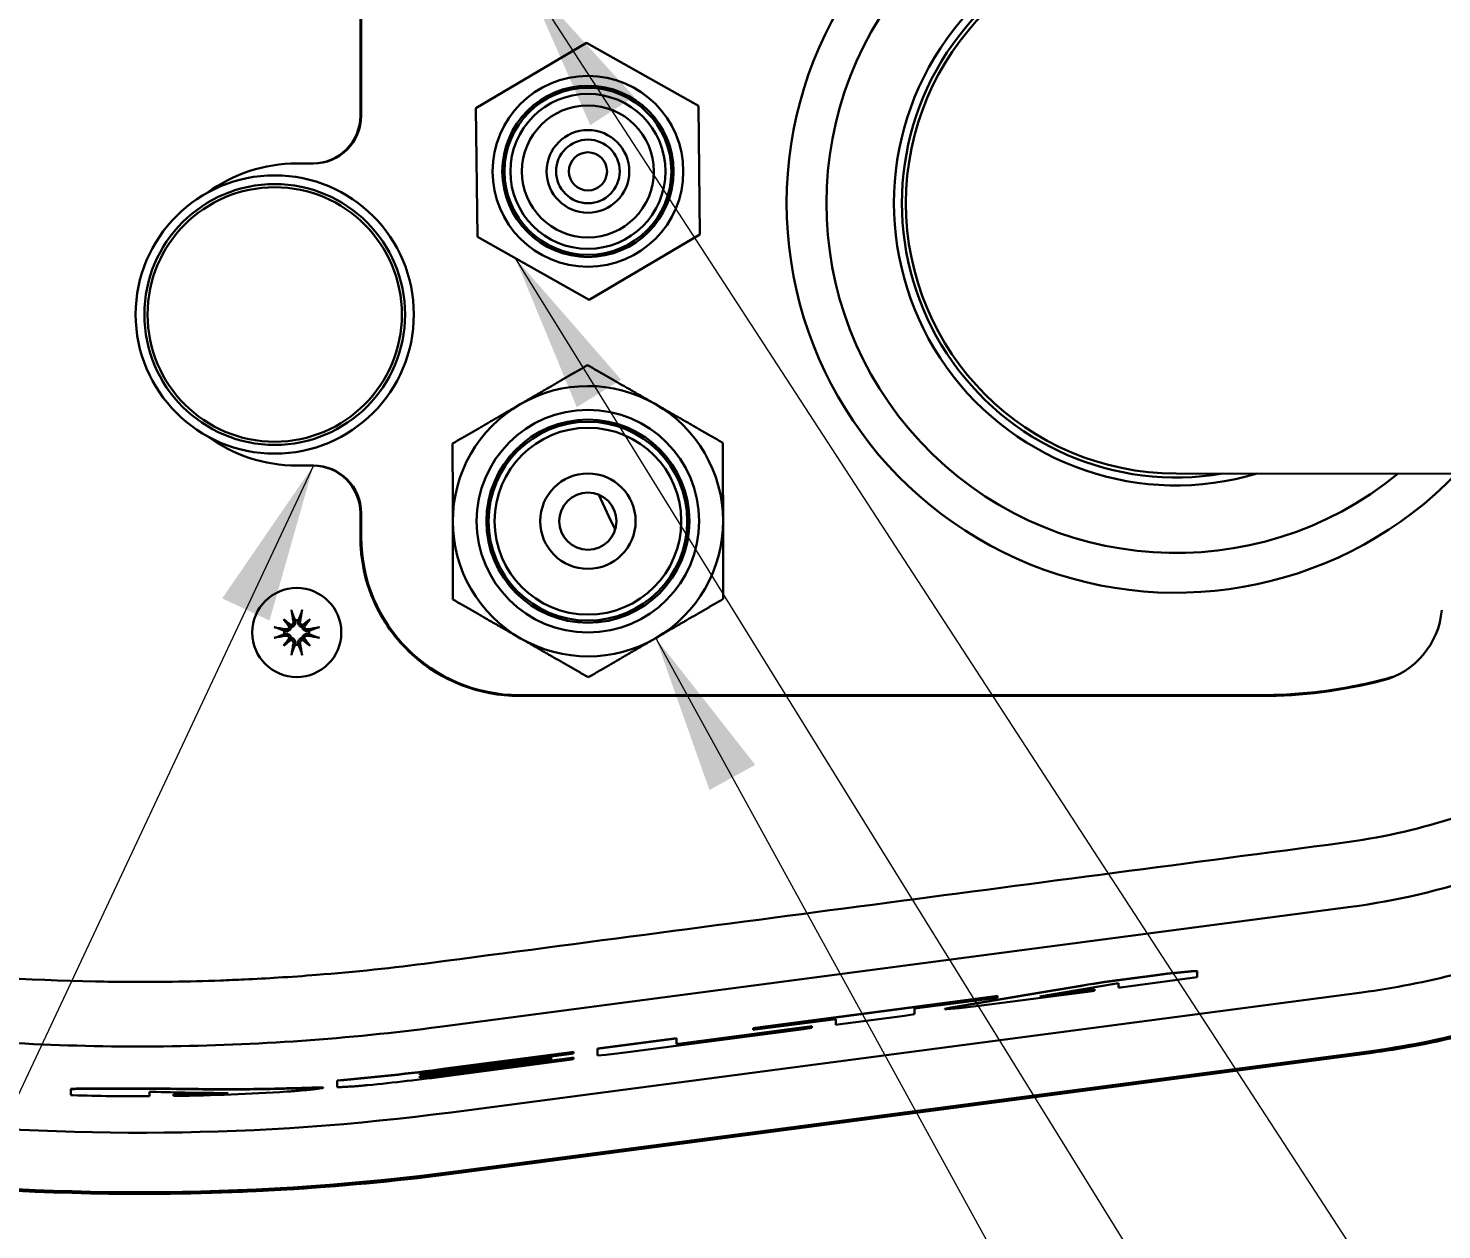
# Model space of a CAD drawing. Header units: millimetres. Extents: x 14 to 2348, y 26 to 1654.
# Drawn here: x 574.4 to 663.3, y 1341.4 to 1417 of the extents above; entities that cross this region are included whole.
import ezdxf

# ---------------------------------------------------------------- set-up
doc = ezdxf.new("R2010")
doc.units = ezdxf.units.MM
doc.header["$LTSCALE"] = 4
for name, color, linetype, lineweight in [('可見邊線(ISO)', 7, 'Continuous', 30), ('標註(ISO)', 7, 'Continuous', 9), ('符號(ISO)', 7, 'Continuous', 9)]:
    doc.layers.add(name, color=color, linetype=linetype, lineweight=lineweight)
doc.styles.add('temp', font='')
doc.styles.get('temp').set_extended_font_data('PMingLiU')
doc.dimstyles.new('工研院N500', dxfattribs={"dimscale": 4, "dimtxt": 3, "dimasz": 2.5, "dimexe": 1, "dimexo": 1, "dimgap": 0.762, "dimtad": 1, "dimdec": 3, "dimrnd": 1e-08, "dimdsep": 46, "dimtxsty": 'temp', "dimcen": 0.09, "dimdle": 10, "dimclrd": 1, "dimclre": 1, "dimclrt": 7, "dimazin": 2, "dimtfac": 0.666667, "dimtdec": 3, "dimtmove": 0, "dimatfit": 3, "dimfxl": 1, "dimtolj": 1, "dimlwd": 15, "dimlwe": 15, "dimarcsym": 0})
doc.dimstyles.new('工研院N500$7', dxfattribs={"dimscale": 4, "dimtxt": 3, "dimasz": 2.5, "dimexe": 1, "dimexo": 1, "dimgap": 0.762, "dimtad": 1, "dimdec": 3, "dimrnd": 1e-08, "dimdsep": 46, "dimtxsty": 'temp', "dimcen": 0.09, "dimdle": 10, "dimclrd": 7, "dimclre": 1, "dimclrt": 7, "dimazin": 2, "dimtfac": 0.666667, "dimtdec": 3, "dimtmove": 0, "dimatfit": 3, "dimfxl": 1, "dimtolj": 1, "dimlwd": 9, "dimlwe": 15, "dimarcsym": 0})

# ---------------------------------------------------------------- blocks, each defined once
blk = doc.blocks.new('*D36')
at = {"layer": 'Defpoints', "color": 0, "linetype": 'Continuous', "transparency": 16777216}
for p in [(1077.991, 1572.207), (404.789, 1405.816), (1077.991, 1382.007)]:
    blk.add_point(p, dxfattribs=at)
at = {"layer": '標註(ISO)', "color": 1, "linetype": 'Continuous', "lineweight": 15, "transparency": 16777216}
for p, q in [((404.789, 1409.816), (404.789, 1576.207)), ((1077.991, 1386.007), (1077.991, 1576.207)), ((414.789, 1572.207), (1067.991, 1572.207))]:
    blk.add_line(p, q, dxfattribs=at)
at = {"layer": '標註(ISO)', "color": 1, "linetype": 'Continuous', "transparency": 16777216}
for points in [[(414.789, 1573.874), (414.789, 1570.54), (404.789, 1572.207)], [(1067.991, 1573.874), (1067.991, 1570.54), (1077.991, 1572.207)]]:
    blk.add_solid(points, dxfattribs=at)
at = {"layer": '標註(ISO)', "color": 7, "linetype": 'Continuous', "lineweight": 18, "transparency": 16777216, "insert": (724, 1591.04), "char_height": 12, "attachment_point": 1, "style": 'temp'}
blk.add_mtext('\\A1;\\f新細明體|b0|i0;\\H12.0000;(680)', dxfattribs=at)

msp = doc.modelspace()

# ---------------------------------------------------------------- linework, layer by layer
at = {"layer": '可見邊線(ISO)'}
for p, q in [((595.31119, 1411.45646), (595.31119, 1426.95646)), ((595.36356, 1411.45646), (595.36356, 1426.95646)), ((609.53792, 1416.0389), (602.58167, 1411.9226)), ((616.58086, 1412.07277), (609.53792, 1416.0389)), ((602.58167, 1411.9226), (602.66837, 1403.84016)), ((616.66756, 1403.99033), (616.58086, 1412.07277)), ((591.31119, 1408.45646), (592.31016, 1408.45646)), ((592.36254, 1408.45646), (592.31016, 1408.45646)), ((602.66837, 1403.84016), (609.71131, 1399.87402)), ((609.71131, 1399.87402), (616.66756, 1403.99033)), ((592.31016, 1389.45646), (591.31119, 1389.45646)), ((592.31016, 1389.45646), (592.36254, 1389.45646)), ((646.6147, 1388.95647), (950.95065, 1388.77905)), ((595.31119, 1384.95646), (595.31119, 1386.45646)), ((595.36356, 1384.95646), (595.36356, 1386.45646)), ((590.47628, 1379.79138), (590.87397, 1379.39368)), ((592.14611, 1379.79138), (591.74841, 1379.39368)), ((590.47628, 1378.12155), (590.87397, 1378.51925)), ((592.14611, 1378.12155), (591.74841, 1378.51925)), ((651.99019, 1375.01633), (605.30369, 1375.01633)), ((651.9902, 1374.96396), (605.3037, 1374.96396)), ((600.30828, 1354.15703), (657.60224, 1361.70119)), ((646.05046, 1357.50164), (646.93946, 1357.59858)), ((646.93946, 1357.59858), (647.57446, 1357.66206)), ((647.57446, 1357.64188), (646.93946, 1357.5784)), ((646.93946, 1357.5784), (646.93946, 1357.59858)), ((647.57446, 1357.66206), (647.95546, 1357.6854)), ((647.95546, 1357.66522), (647.57446, 1357.64188)), ((647.57446, 1357.64188), (647.57446, 1357.66206)), ((647.95546, 1357.66522), (647.95546, 1357.6854)), ((647.95546, 1357.27612), (647.95546, 1357.66522)), ((637.66846, 1356.25371), (640.58946, 1356.74232)), ((640.58946, 1356.72214), (637.66846, 1356.23353)), ((638.04946, 1356.06902), (643.00246, 1356.90905)), ((640.58946, 1356.74232), (641.09746, 1356.82933)), ((641.09746, 1356.80915), (640.58946, 1356.72214)), ((640.58946, 1356.72214), (640.58946, 1356.74232)), ((641.09746, 1356.82933), (641.47846, 1356.88956)), ((641.47846, 1356.86938), (641.09746, 1356.80915)), ((641.09746, 1356.80915), (641.09746, 1356.82933)), ((641.47846, 1356.88956), (642.11251, 1356.98316)), ((642.11251, 1356.96298), (641.47846, 1356.86938)), ((641.47846, 1356.86938), (641.47846, 1356.88956)), ((642.11251, 1356.98316), (644.01846, 1357.2475)), ((644.01846, 1357.22732), (642.11251, 1356.96298)), ((642.11251, 1356.96298), (642.11251, 1356.98316)), ((643.00246, 1356.90905), (643.00246, 1356.62729)), ((643.12946, 1356.64066), (647.95546, 1357.27612)), ((644.01846, 1357.2475), (645.16146, 1357.39465)), ((645.16146, 1357.37447), (644.01846, 1357.22732)), ((644.01846, 1357.22732), (644.01846, 1357.2475)), ((645.16146, 1357.39465), (646.05046, 1357.50164)), ((646.05046, 1357.48146), (645.16146, 1357.37447)), ((645.16146, 1357.37447), (645.16146, 1357.39465)), ((646.93946, 1357.5784), (646.05046, 1357.48146)), ((646.05046, 1357.48146), (646.05046, 1357.50164)), ((658.31031, 1356.32376), (601.01635, 1348.7796)), ((620.14246, 1354.09357), (635.25546, 1356.08357)), ((635.25546, 1356.06339), (620.14246, 1354.07339)), ((630.17546, 1355.30056), (635.38246, 1355.98619)), ((632.46146, 1355.37353), (637.66846, 1356.25371)), ((637.66846, 1356.23353), (632.46146, 1355.35335)), ((634.38614, 1355.49013), (641.37114, 1356.40988)), ((635.25546, 1356.08357), (635.38246, 1356.09694)), ((635.25546, 1356.06339), (635.25546, 1356.08357)), ((635.38246, 1356.07676), (635.25546, 1356.06339)), ((635.38246, 1356.07676), (635.38246, 1356.09694)), ((635.38246, 1355.98619), (635.38246, 1356.07676)), ((637.66846, 1356.23353), (637.66846, 1356.25371)), ((641.35146, 1356.50046), (638.04946, 1356.06567)), ((638.04946, 1356.06567), (638.04946, 1356.06902)), ((638.49311, 1356.14427), (641.35146, 1356.52064)), ((641.35146, 1356.52064), (641.47846, 1356.53401)), ((641.35146, 1356.50046), (641.35146, 1356.52064)), ((641.47846, 1356.51383), (641.35146, 1356.50046)), ((641.37114, 1356.40988), (641.47846, 1356.42685)), ((641.47846, 1356.51383), (641.47846, 1356.53401)), ((641.47846, 1356.42685), (641.47846, 1356.51383)), ((643.00246, 1356.62729), (643.12946, 1356.64066)), ((629.92146, 1354.90821), (630.17546, 1354.95842)), ((630.17546, 1354.95842), (630.17546, 1355.30056)), ((632.08046, 1355.29317), (632.46146, 1355.37353)), ((632.46146, 1355.35335), (632.08046, 1355.27299)), ((632.08046, 1355.27299), (632.08046, 1355.29317)), ((632.08046, 1355.27299), (632.08046, 1355.26293)), ((632.08046, 1355.26293), (632.20746, 1355.25953)), ((632.20746, 1355.25953), (632.97262, 1355.32679)), ((632.46146, 1355.35335), (632.46146, 1355.37353)), ((632.97262, 1355.32679), (634.38614, 1355.49013)), ((615.31646, 1353.09249), (623.57146, 1354.17946)), ((623.57146, 1354.15928), (615.31646, 1353.07231)), ((620.01546, 1354.07349), (620.14246, 1354.09357)), ((620.01546, 1354.05332), (620.01546, 1354.07349)), ((620.14246, 1354.07339), (620.01546, 1354.05332)), ((620.01546, 1354.05332), (620.01546, 1353.96946)), ((620.14246, 1353.97947), (625.22121, 1354.64821)), ((620.14246, 1354.07339), (620.14246, 1354.09357)), ((623.19046, 1354.0152), (623.69846, 1354.09886)), ((623.57146, 1354.17946), (623.69846, 1354.19283)), ((623.57146, 1354.15928), (623.57146, 1354.17946)), ((623.69846, 1354.17265), (623.57146, 1354.15928)), ((623.69846, 1354.17265), (623.69846, 1354.19283)), ((623.69846, 1354.09886), (623.69846, 1354.17265)), ((625.22121, 1354.64821), (625.22121, 1354.28929)), ((625.22121, 1354.28929), (625.34946, 1354.2994)), ((625.34946, 1354.2994), (629.54255, 1354.85152)), ((629.54255, 1354.85152), (629.92146, 1354.90821)), ((610.36346, 1352.80593), (615.18946, 1353.44139)), ((615.18946, 1353.42121), (610.36346, 1352.78575)), ((612.14146, 1352.56032), (623.19046, 1354.0152)), ((615.18946, 1353.42121), (615.18946, 1353.44139)), ((615.18946, 1353.05894), (615.18946, 1353.42121)), ((620.01546, 1353.96946), (620.14246, 1353.97947)), ((600.65452, 1351.5275), (608.58546, 1352.57181)), ((608.58546, 1352.55163), (600.65713, 1351.50767)), ((600.66972, 1351.41205), (608.58546, 1352.45435)), ((658.74631, 1352.61477), (601.45235, 1345.0706)), ((601.46602, 1344.96676), (658.75999, 1352.51092)), ((601.51921, 1344.96653), (658.81318, 1352.51069)), ((608.58546, 1352.57181), (608.71246, 1352.58518)), ((608.58546, 1352.55163), (608.58546, 1352.57181)), ((608.71246, 1352.565), (608.58546, 1352.55163)), ((608.58546, 1352.45435), (608.71246, 1352.47443)), ((608.71246, 1352.565), (608.71246, 1352.58518)), ((608.71246, 1352.47443), (608.71246, 1352.565)), ((610.23646, 1352.78585), (610.36346, 1352.80593)), ((610.23646, 1352.76567), (610.23646, 1352.78585)), ((610.36346, 1352.78575), (610.23646, 1352.76567)), ((610.23646, 1352.76567), (610.23646, 1352.35644)), ((610.23646, 1352.35644), (610.74446, 1352.39314)), ((610.36346, 1352.78575), (610.36346, 1352.80593)), ((610.74446, 1352.39314), (611.63346, 1352.49679)), ((611.63346, 1352.49679), (612.14146, 1352.56032)), ((615.18946, 1353.07912), (615.31646, 1353.09249)), ((615.31646, 1353.07231), (615.18946, 1353.05894)), ((615.31646, 1353.07231), (615.31646, 1353.09249)), ((600.67622, 1351.36265), (607.31546, 1352.23687)), ((607.31546, 1352.21669), (600.67884, 1351.34281)), ((600.69099, 1351.25049), (607.31546, 1352.12277)), ((600.70141, 1351.17141), (608.45846, 1352.19282)), ((608.45846, 1352.17264), (600.70402, 1351.15158)), ((600.71661, 1351.05596), (607.82346, 1351.99175)), ((607.31546, 1352.21669), (607.31546, 1352.23687)), ((607.31546, 1352.12277), (607.31546, 1352.21669)), ((607.82346, 1351.99175), (608.45846, 1352.08207)), ((608.45846, 1352.19282), (608.71246, 1352.21956)), ((608.71246, 1352.19938), (608.45846, 1352.17264)), ((608.45846, 1352.17264), (608.45846, 1352.19282)), ((608.45846, 1352.08207), (608.71246, 1352.12894)), ((608.71246, 1352.19938), (608.71246, 1352.21956)), ((608.71246, 1352.12894), (608.71246, 1352.19938)), ((593.85346, 1350.77214), (593.85346, 1350.79221)), ((593.85346, 1350.77214), (593.85346, 1350.36496)), ((599.06046, 1351.13881), (599.06046, 1351.20915)), ((599.06046, 1350.94453), (599.06046, 1351.04502)), ((577.08946, 1350.2378), (577.08946, 1350.25781)), ((577.08946, 1350.2378), (577.08946, 1349.85851)), ((582.04246, 1349.79276), (582.04246, 1350.07212)), ((583.56646, 1349.89344), (583.56646, 1349.91345)), ((583.56646, 1349.89344), (583.56646, 1349.81362)), ((583.69346, 1349.90199), (583.69346, 1349.922)), ((586.99546, 1349.99294), (586.99546, 1349.98961)), ((592.96463, 1350.31637), (592.96463, 1350.33644))]:
    msp.add_line(p, q, dxfattribs=at)
for centre, radius in [((609.62461, 1407.95646), 6), ((609.62461, 1407.95646), 5.3865), ((609.62461, 1407.95646), 5.25), ((609.62461, 1407.95646), 4.875), ((609.62461, 1407.95646), 4.15), ((609.62461, 1407.95646), 2.6), ((609.62461, 1407.95646), 2), ((609.62461, 1407.95646), 1.2), ((589.92461, 1398.95646), 8.75), ((589.92461, 1398.95646), 8.2), ((589.92461, 1398.95646), 8), ((609.62461, 1385.95646), 7), ((609.62461, 1385.95646), 6.3865), ((609.62461, 1385.95646), 6.25), ((609.62461, 1385.95646), 5.875), ((609.62461, 1385.95646), 3), ((609.62461, 1385.95646), 1.8), ((591.31119, 1378.95646), 2.8)]:
    msp.add_circle(centre, radius, dxfattribs=at)
for centre, radius, start, end in [((646.62461, 1405.95646), 24.5, 43.9044394, 316.0287597), ((646.62461, 1405.95646), 22, 50.5660308, 309.3671683), ((646.62461, 1405.95646), 17.75, 73.2514497, 286.6817494), ((646.62461, 1405.95646), 17.25, 80.2000986, 279.7331004), ((646.62461, 1405.95646), 17, 89.9665995, 269.9665995), ((591.31119, 1398.95646), 9.5, 89.9999999, 126.3364836), ((609.62461, 1385.95646), 8.5, 60.1427852, 120.1427852), ((609.62461, 1385.95646), 8.5, 120.1427852, 180.1427852), ((609.62461, 1385.95646), 8.5, 0.1427852, 60.1427852), ((591.31119, 1398.95646), 9.5, 233.6635163, 269.9999999), ((651.99098, 1405.95646), 45.53611, 203.7442804, 206.7971462), ((609.62461, 1385.95646), 8.5, 180.1427852, 240.1427852), ((609.62461, 1385.95646), 8.5, 300.1427852, 0.1427852), ((658.34517, 1380.78011), 5, 284.4252003, 355.2754845), ((591.31119, 1378.95646), 0.7858, 172.104465, 187.895535), ((591.31119, 1378.95646), 0.7858, 82.104465, 97.895535), ((591.31119, 1378.95646), 0.7858, 352.104465, 7.895535), ((591.31119, 1378.95646), 0.7858, 262.104465, 277.895535), ((609.62461, 1385.95646), 8.5, 240.1427852, 300.1427852), ((581.42767, 1497.54529), 147.27819, 274.8397703, 277.5012502), ((581.42767, 1497.54529), 147.2982, 274.8391114, 277.5012502), ((581.42767, 1497.54529), 147.39464, 276.8707369, 277.5012502), ((581.42767, 1497.54529), 147.75381, 275.5659249, 277.5012502), ((581.42767, 1497.54529), 147.44447, 276.8684036, 277.5012502), ((581.42767, 1497.54529), 147.46448, 276.8674673, 277.5012502), ((581.42767, 1497.54529), 147.5576, 276.8631127, 277.5012502), ((581.42767, 1497.54529), 147.63736, 276.859387, 277.5012502), ((581.42767, 1497.54529), 147.65736, 276.8584532, 277.5012502), ((581.42767, 1497.54529), 147.75381, 268.3667609, 270.2384028), ((581.42767, 1497.54529), 147.75381, 270.8786592, 273.5896068), ((581.42767, 1497.54529), 147.64068, 270.8793325, 271.9933725), ((581.42767, 1497.54529), 147.66069, 270.8792133, 272.1609438), ((581.42767, 1497.54528), 150.0498, 263.6837967, 277.5012503), ((581.37527, 1497.54542), 153.8957, 263.6838118, 277.501252), ((581.37527, 1497.54542), 153.79096, 263.6838118, 277.501252), ((581.42843, 1497.54549), 153.896, 269.7458797, 277.501246)]:
    msp.add_arc(centre, radius, start, end, dxfattribs=at)
for centre, major_axis, ratio, start_param, end_param in [((592.31016, 1411.45646), (3.00103, 0), 0.99965732, 4.71238898, 6.28318531), ((592.36254, 1411.45646), (3.00103, 0), 0.99965732, 4.71238898, 6.28318531), ((592.31016, 1386.45646), (-3.00103, 0), 0.99965732, 3.14159266, 4.71238898), ((592.36254, 1386.45646), (-3.00103, 0), 0.99965732, 3.14159266, 4.71238898), ((591.66531, 1379.02533), (0.95193, -4.89517), 0.08715574, 4.41332035, 4.56725609), ((590.95708, 1379.02533), (0.95193, 4.89517), 0.08715574, 4.85752187, 5.01145761), ((591.24233, 1378.60235), (-4.89517, 0.95193), 0.08715574, 4.85752187, 5.01145761), ((591.86898, 1379.41932), (-3.15813, 3.80586), 0.17364818, 1.33077346, 1.45285674), ((590.84834, 1378.39868), (3.80586, -3.15813), 0.17364818, 1.68873592, 1.81081919), ((590.71739, 1379.40363), (-0.1297, -0.10762), 0.86822375, 1.8313258, 2.31493563), ((590.86403, 1379.55027), (-0.10762, -0.1297), 0.86822375, 0.82665702, 1.31026685), ((591.77404, 1378.39868), (3.80586, 3.15813), 0.17364818, 1.33077346, 1.45285674), ((591.75835, 1379.55027), (-0.10762, 0.1297), 0.86822375, 1.8313258, 2.31493563), ((591.905, 1379.40363), (-0.1297, 0.10762), 0.86822375, 0.82665702, 1.31026685), ((590.75341, 1379.41932), (-3.15813, -3.80586), 0.17364818, 1.68873592, 1.81081919), ((591.38006, 1378.60235), (-4.89517, -0.95193), 0.08715574, 4.41332035, 4.56725609), ((591.24233, 1379.31058), (4.89517, 0.95193), 0.08715574, 4.41332035, 4.56725609), ((591.86898, 1378.49361), (3.15813, 3.80586), 0.17364818, 1.68873592, 1.81081919), ((590.84834, 1379.51425), (-3.80586, -3.15813), 0.17364818, 1.33077346, 1.45285674), ((590.71739, 1378.5093), (0.1297, -0.10762), 0.86822375, 0.82665702, 1.31026685), ((590.86403, 1378.36266), (0.10762, -0.1297), 0.86822375, 1.8313258, 2.31493563), ((591.66531, 1378.8876), (-0.95193, -4.89517), 0.08715574, 4.85752187, 5.01145761), ((590.95708, 1378.8876), (-0.95193, 4.89517), 0.08715574, 4.41332035, 4.56725609), ((591.75835, 1378.36266), (0.10762, 0.1297), 0.86822375, 0.82665702, 1.31026685), ((591.77404, 1379.51425), (-3.80586, 3.15813), 0.17364818, 1.68873592, 1.81081919), ((591.905, 1378.5093), (0.1297, 0.10762), 0.86822375, 1.8313258, 2.31493563), ((590.75341, 1378.49361), (3.15813, -3.80586), 0.17364818, 1.33077346, 1.45285674), ((591.38006, 1379.31058), (4.89517, -0.95193), 0.08715574, 4.85752187, 5.01145761), ((655.07168, 1399.84753), (-25.0281, -12.23328), 0.86578066, 1.05683922, 1.33752956), ((585.30227, 1497.54529), (147.96554, -0.02659), 0.99965708, 4.65703521, 4.65789482), ((577.56286, 1497.54529), (147.59175, 0.02652), 0.9996571, 4.74256527, 4.74342616), ((587.1259, 1497.54529), (147.6624, -0.018), 0.99925513, 4.67893847, 4.71162743), ((573.66799, 1497.54529), (148.16573, 0.01331), 0.99862769, 4.77915576, 4.78001485), ((573.66694, 1497.54529), (148.18579, 0.01331), 0.99862769, 4.7791538, 4.78001277), ((589.18082, 1497.54529), (148.04119, -0.0133), 0.99862764, 4.67454526, 4.67540374)]:
    msp.add_ellipse(centre, major_axis=major_axis, ratio=ratio, start_param=start_param, end_param=end_param, dxfattribs=at)
for points, weights in [([(609.60015, 1395.77139), (607.32587, 1394.45076), (605.35628, 1393.30707)], [1.01001874936, 1.04314139574, 1]), ([(613.85626, 1393.32825), (611.88099, 1394.46211), (609.60015, 1395.77139)], [1, 1.04314139574, 1.01001874936]), ([(605.35628, 1393.30707), (603.38669, 1392.16337), (601.11241, 1390.84274)], [1, 1.04314139574, 1.01001874936]), ([(618.11236, 1390.88511), (615.83152, 1392.19438), (613.85626, 1393.32825)], [1.01001874936, 1.04314139574, 1]), ([(601.11241, 1390.84274), (601.11896, 1388.21284), (601.12464, 1385.93528)], [1.01001874936, 1.04314139574, 1]), ([(618.12459, 1385.97765), (618.11891, 1388.25521), (618.11236, 1390.88511)], [1, 1.04314139574, 1.01001874936]), ([(601.12464, 1385.93528), (601.13032, 1383.65772), (601.13687, 1381.02782)], [1, 1.04314139574, 1.01001874936]), ([(618.13682, 1381.07018), (618.13026, 1383.70009), (618.12459, 1385.97765)], [1.01001874936, 1.04314139574, 1]), ([(601.13687, 1381.02782), (603.41771, 1379.71854), (605.39297, 1378.58468)], [1.01001874936, 1.04314139574, 1]), ([(613.89295, 1378.60586), (615.86253, 1379.74956), (618.13682, 1381.07018)], [1, 1.04314139574, 1.01001874936]), ([(591.01491, 1380.22668), (591.13209, 1379.92165), (591.20325, 1379.73481)], [1.00480921713, 1.03376991465, 1]), ([(591.41914, 1379.73481), (591.4903, 1379.92165), (591.60748, 1380.22668)], [1, 1.03376991465, 1.00480921713]), ([(590.53284, 1379.06441), (590.346, 1379.13557), (590.04098, 1379.25275)], [1, 1.03376991465, 1.00480921713]), ([(590.59454, 1379.04942), (590.56498, 1379.0566), (590.53284, 1379.06441)], [1.07836664641, 1.03935638698, 1]), ([(591.20325, 1379.73481), (591.21106, 1379.70268), (591.21824, 1379.67312)], [1, 1.03935638703, 1.0783666465]), ([(591.40415, 1379.67312), (591.41133, 1379.70268), (591.41914, 1379.73481)], [1.07836664641, 1.03935638698, 1]), ([(592.08954, 1379.06441), (592.05741, 1379.0566), (592.02785, 1379.04942)], [1, 1.03935638703, 1.0783666465]), ([(592.58141, 1379.25275), (592.27638, 1379.13557), (592.08954, 1379.06441)], [1.00480921713, 1.03376991465, 1]), ([(590.04098, 1378.66018), (590.346, 1378.77736), (590.53284, 1378.84852)], [1.00480921713, 1.03376991465, 1]), ([(590.53284, 1378.84852), (590.56498, 1378.85633), (590.59454, 1378.86351)], [1, 1.03935638703, 1.0783666465]), ([(591.20325, 1378.17812), (591.13209, 1377.99127), (591.01491, 1377.68625)], [1, 1.03376991465, 1.00480921713]), ([(591.21824, 1378.23981), (591.21106, 1378.21025), (591.20325, 1378.17812)], [1.07836664641, 1.03935638698, 1]), ([(591.41914, 1378.17812), (591.41133, 1378.21025), (591.40415, 1378.23981)], [1, 1.03935638703, 1.0783666465]), ([(591.60748, 1377.68625), (591.4903, 1377.99127), (591.41914, 1378.17812)], [1.00480921713, 1.03376991465, 1]), ([(592.02785, 1378.86351), (592.05741, 1378.85633), (592.08954, 1378.84852)], [1.07836664641, 1.03935638698, 1]), ([(592.08954, 1378.84852), (592.27638, 1378.77736), (592.58141, 1378.66018)], [1, 1.03376991465, 1.00480921713]), ([(605.39297, 1378.58468), (607.36824, 1377.45081), (609.64907, 1376.14154)], [1, 1.04314139574, 1.01001874936]), ([(609.64907, 1376.14154), (611.92336, 1377.46217), (613.89295, 1378.60586)], [1.01001874936, 1.04314139574, 1])]:
    msp.add_rational_spline(points, weights, degree=2, dxfattribs=at)
for points, knots in [([(605.3037, 1374.96396), (602.81435, 1374.96396), (600.37633, 1375.92113), (598.56123, 1377.58147), (597.52747, 1378.52709), (596.69265, 1379.69247), (596.13331, 1380.98092), (595.73423, 1381.90022), (595.47526, 1382.88085), (595.36823, 1383.88256), (595.3302, 1384.23845), (595.31119, 1384.59701), (595.31119, 1384.95646)], [0, 0, 0, 0, 0.47163576, 0.47163576, 0.47163576, 0.74024964, 0.74024964, 0.74024964, 0.93190672, 0.93190672, 0.93190672, 1, 1, 1, 1]), ([(696.82806, 1383.84013), (694.44689, 1378.98897), (691.83165, 1375.57281), (687.46165, 1370.40152), (684.43493, 1367.63046), (677.69394, 1362.86542), (674.04332, 1360.90558), (666.39198, 1357.9045), (662.38391, 1356.86015), (658.31031, 1356.32376)], [-4.518536, -4.518536, -4.518536, -4.518536, -3.7091328, -3.7091328, -2.46553696, -2.46553696, -1.23262817, -1.23262817, -0.000001, -0.000001, -0.000001, -0.000001]), ([(591.01491, 1380.22668), (591.01251, 1380.23292), (591.00953, 1380.24217), (591.00341, 1380.26349), (590.99915, 1380.28014), (590.99195, 1380.31113), (590.98774, 1380.33096), (590.98197, 1380.36064), (590.97932, 1380.37522), (590.97714, 1380.38831)], [0.0475683219, 0.0475683219, 0.0475683219, 0.0475683219, 0.0518037472, 0.0518037472, 0.0569688414, 0.0569688414, 0.0621348202, 0.0621348202, 0.0660399938, 0.0660399938, 0.0660399938, 0.0660399938]), ([(591.64525, 1380.38831), (591.64307, 1380.37522), (591.64042, 1380.36064), (591.63465, 1380.33096), (591.63043, 1380.31113), (591.62323, 1380.28014), (591.61897, 1380.26349), (591.61285, 1380.24217), (591.60987, 1380.23292), (591.60748, 1380.22668)], [0.0168342393, 0.0168342393, 0.0168342393, 0.0168342393, 0.0207394129, 0.0207394129, 0.0259053918, 0.0259053918, 0.0310704859, 0.0310704859, 0.0353059113, 0.0353059113, 0.0353059113, 0.0353059113]), ([(589.87935, 1379.29052), (589.89244, 1379.28834), (589.90702, 1379.28569), (589.9367, 1379.27992), (589.95652, 1379.2757), (589.98752, 1379.2685), (590.00417, 1379.26424), (590.02549, 1379.25812), (590.03474, 1379.25515), (590.04098, 1379.25275)], [0.0168342393, 0.0168342393, 0.0168342393, 0.0168342393, 0.0207394129, 0.0207394129, 0.0259053918, 0.0259053918, 0.0310704859, 0.0310704859, 0.0353059113, 0.0353059113, 0.0353059113, 0.0353059113]), ([(590.96659, 1379.30106), (590.96506, 1379.28906), (590.96277, 1379.27688), (590.95256, 1379.23709), (590.94108, 1379.20989), (590.91289, 1379.16277), (590.89435, 1379.13979), (590.85224, 1379.10106), (590.82866, 1379.08529), (590.77938, 1379.06028), (590.74922, 1379.05017), (590.68789, 1379.03981), (590.65671, 1379.03957), (590.62849, 1379.04316), (590.61721, 1379.04459), (590.60586, 1379.04667), (590.59454, 1379.04942)], [-0.0476330145, -0.0476330145, -0.0476330145, -0.0476330145, -0.0440421987, -0.0440421987, -0.035806669, -0.035806669, -0.0275711393, -0.0275711393, -0.0193356095, -0.0193356095, -0.0096678048, -0.0096678048, 0, 0, 0, 0.003860365, 0.003860365, 0.003860365, 0.003860365]), ([(590.84108, 1379.32254), (590.83876, 1379.30731), (590.83451, 1379.29199), (590.8187, 1379.25411), (590.80412, 1379.23278), (590.77049, 1379.19894), (590.74917, 1379.18419), (590.70251, 1379.16444), (590.67717, 1379.15943), (590.64137, 1379.15894), (590.62889, 1379.15992), (590.61647, 1379.16218)], [0.0172141153, 0.0172141153, 0.0172141153, 0.0172141153, 0.0216673994, 0.0216673994, 0.0288082122, 0.0288082122, 0.0359902002, 0.0359902002, 0.0431721882, 0.0431721882, 0.046823968, 0.046823968, 0.046823968, 0.046823968]), ([(590.87397, 1379.39368), (590.88035, 1379.38731), (590.88617, 1379.38149), (590.92003, 1379.34762), (590.94324, 1379.32441), (590.96608, 1379.30158), (590.96634, 1379.30132), (590.96659, 1379.30106)], [-2.828207794, -2.828207794, -2.828207794, -2.828207794, -2.812267488, -2.812267488, -2.724384129, -2.724384129, -2.723378434, -2.723378434, -2.723378434, -2.723378434]), ([(591.10548, 1379.65119), (591.10974, 1379.62767), (591.10966, 1379.60167), (591.09903, 1379.5518), (591.08849, 1379.52792), (591.06143, 1379.48844), (591.04323, 1379.47014), (591.00102, 1379.44228), (590.97702, 1379.43273), (590.95087, 1379.42752), (590.94801, 1379.42702), (590.94511, 1379.42658)], [0, 0, 0, 0, 0.0072458737, 0.0072458737, 0.0144917474, 0.0144917474, 0.0216328704, 0.0216328704, 0.0287739933, 0.0287739933, 0.0296410879, 0.0296410879, 0.0296410879, 0.0296410879]), ([(591.21824, 1379.67312), (591.22099, 1379.6618), (591.22307, 1379.65044), (591.22808, 1379.61094), (591.22784, 1379.57977), (591.21748, 1379.51843), (591.20738, 1379.48828), (591.18236, 1379.439), (591.16659, 1379.41542), (591.12786, 1379.37331), (591.10489, 1379.35477), (591.05777, 1379.32658), (591.03057, 1379.3151), (590.99078, 1379.30489), (590.9786, 1379.3026), (590.96659, 1379.30106)], [0.1207276167, 0.1207276167, 0.1207276167, 0.1207276167, 0.1245879817, 0.1245879817, 0.1342557864, 0.1342557864, 0.1439235912, 0.1439235912, 0.152159121, 0.152159121, 0.1603946507, 0.1603946507, 0.1686301804, 0.1686301804, 0.1722209962, 0.1722209962, 0.1722209962, 0.1722209962]), ([(591.65579, 1379.30106), (591.64379, 1379.3026), (591.63161, 1379.30489), (591.59182, 1379.3151), (591.56462, 1379.32658), (591.5175, 1379.35477), (591.49452, 1379.37331), (591.45579, 1379.41542), (591.44002, 1379.439), (591.41501, 1379.48828), (591.4049, 1379.51843), (591.39454, 1379.57977), (591.3943, 1379.61094), (591.39789, 1379.63917), (591.39932, 1379.65044), (591.4014, 1379.6618), (591.40415, 1379.67312)], [-0.0476330145, -0.0476330145, -0.0476330145, -0.0476330145, -0.0440421987, -0.0440421987, -0.035806669, -0.035806669, -0.0275711393, -0.0275711393, -0.0193356095, -0.0193356095, -0.0096678048, -0.0096678048, 0, 0, 0, 0.003860365, 0.003860365, 0.003860365, 0.003860365]), ([(591.67727, 1379.42658), (591.66204, 1379.4289), (591.64671, 1379.43315), (591.60883, 1379.44896), (591.58751, 1379.46354), (591.55367, 1379.49716), (591.53892, 1379.51849), (591.51917, 1379.56515), (591.51416, 1379.59049), (591.51367, 1379.62628), (591.51465, 1379.63877), (591.51691, 1379.65119)], [0.0172141153, 0.0172141153, 0.0172141153, 0.0172141153, 0.0216673994, 0.0216673994, 0.0288082122, 0.0288082122, 0.0359902002, 0.0359902002, 0.0431721882, 0.0431721882, 0.046823968, 0.046823968, 0.046823968, 0.046823968]), ([(591.74841, 1379.39368), (591.74204, 1379.38731), (591.73622, 1379.38149), (591.70235, 1379.34762), (591.67914, 1379.32441), (591.65631, 1379.30158), (591.65605, 1379.30132), (591.65579, 1379.30106)], [-2.828207794, -2.828207794, -2.828207794, -2.828207794, -2.812267488, -2.812267488, -2.724384129, -2.724384129, -2.723378434, -2.723378434, -2.723378434, -2.723378434]), ([(592.02785, 1379.04942), (592.01653, 1379.04667), (592.00517, 1379.04459), (591.96567, 1379.03957), (591.9345, 1379.03981), (591.87316, 1379.05017), (591.84301, 1379.06028), (591.79373, 1379.08529), (591.77015, 1379.10106), (591.72804, 1379.13979), (591.7095, 1379.16277), (591.68131, 1379.20989), (591.66983, 1379.23709), (591.65962, 1379.27688), (591.65732, 1379.28906), (591.65579, 1379.30106)], [0.1207276167, 0.1207276167, 0.1207276167, 0.1207276167, 0.1245879817, 0.1245879817, 0.1342557864, 0.1342557864, 0.1439235912, 0.1439235912, 0.152159121, 0.152159121, 0.1603946507, 0.1603946507, 0.1686301804, 0.1686301804, 0.1722209962, 0.1722209962, 0.1722209962, 0.1722209962]), ([(592.00592, 1379.16218), (591.9824, 1379.15791), (591.9564, 1379.158), (591.90653, 1379.16863), (591.88265, 1379.17917), (591.84317, 1379.20622), (591.82487, 1379.22443), (591.79701, 1379.26664), (591.78746, 1379.29064), (591.78225, 1379.31678), (591.78175, 1379.31965), (591.7813, 1379.32254)], [0, 0, 0, 0, 0.0072458737, 0.0072458737, 0.0144917474, 0.0144917474, 0.0216328704, 0.0216328704, 0.0287739933, 0.0287739933, 0.0296410879, 0.0296410879, 0.0296410879, 0.0296410879]), ([(592.58141, 1379.25275), (592.58765, 1379.25515), (592.59689, 1379.25812), (592.61822, 1379.26424), (592.63487, 1379.2685), (592.66586, 1379.2757), (592.68569, 1379.27992), (592.71537, 1379.28569), (592.72995, 1379.28834), (592.74304, 1379.29052)], [0.0475683219, 0.0475683219, 0.0475683219, 0.0475683219, 0.0518037472, 0.0518037472, 0.0569688414, 0.0569688414, 0.0621348202, 0.0621348202, 0.0660399938, 0.0660399938, 0.0660399938, 0.0660399938]), ([(590.04098, 1378.66018), (590.03474, 1378.65778), (590.02549, 1378.6548), (590.00417, 1378.64869), (589.98752, 1378.64443), (589.95652, 1378.63722), (589.9367, 1378.63301), (589.90702, 1378.62724), (589.89244, 1378.62459), (589.87935, 1378.62241)], [0.0475683219, 0.0475683219, 0.0475683219, 0.0475683219, 0.0518037472, 0.0518037472, 0.0569688414, 0.0569688414, 0.0621348202, 0.0621348202, 0.0660399938, 0.0660399938, 0.0660399938, 0.0660399938]), ([(590.59454, 1378.86351), (590.60586, 1378.86626), (590.61721, 1378.86834), (590.65671, 1378.87335), (590.68789, 1378.87311), (590.74922, 1378.86275), (590.77938, 1378.85265), (590.82866, 1378.82763), (590.85224, 1378.81187), (590.89435, 1378.77313), (590.91289, 1378.75016), (590.94108, 1378.70304), (590.95256, 1378.67584), (590.96277, 1378.63605), (590.96506, 1378.62387), (590.96659, 1378.61187)], [0.1207276167, 0.1207276167, 0.1207276167, 0.1207276167, 0.1245879817, 0.1245879817, 0.1342557864, 0.1342557864, 0.1439235912, 0.1439235912, 0.152159121, 0.152159121, 0.1603946507, 0.1603946507, 0.1686301804, 0.1686301804, 0.1722209962, 0.1722209962, 0.1722209962, 0.1722209962]), ([(590.61647, 1378.75075), (590.63998, 1378.75501), (590.66598, 1378.75493), (590.71586, 1378.7443), (590.73974, 1378.73376), (590.77921, 1378.7067), (590.79752, 1378.6885), (590.82538, 1378.64629), (590.83493, 1378.62229), (590.84013, 1378.59614), (590.84064, 1378.59328), (590.84108, 1378.59038)], [0, 0, 0, 0, 0.0072458737, 0.0072458737, 0.0144917474, 0.0144917474, 0.0216328704, 0.0216328704, 0.0287739933, 0.0287739933, 0.0296410879, 0.0296410879, 0.0296410879, 0.0296410879]), ([(590.87397, 1378.51925), (590.88035, 1378.52562), (590.88617, 1378.53144), (590.92003, 1378.56531), (590.94324, 1378.58851), (590.96608, 1378.61135), (590.96634, 1378.61161), (590.96659, 1378.61187)], [-2.828207794, -2.828207794, -2.828207794, -2.828207794, -2.812267488, -2.812267488, -2.724384129, -2.724384129, -2.723378434, -2.723378434, -2.723378434, -2.723378434]), ([(590.94511, 1378.48635), (590.96035, 1378.48403), (590.97567, 1378.47978), (591.01355, 1378.46397), (591.03488, 1378.44939), (591.06872, 1378.41576), (591.08347, 1378.39444), (591.10322, 1378.34778), (591.10823, 1378.32244), (591.10872, 1378.28664), (591.10773, 1378.27416), (591.10548, 1378.26174)], [0.0172141153, 0.0172141153, 0.0172141153, 0.0172141153, 0.0216673994, 0.0216673994, 0.0288082122, 0.0288082122, 0.0359902002, 0.0359902002, 0.0431721882, 0.0431721882, 0.046823968, 0.046823968, 0.046823968, 0.046823968]), ([(590.96659, 1378.61187), (590.9786, 1378.61033), (590.99078, 1378.60804), (591.03057, 1378.59783), (591.05777, 1378.58635), (591.10489, 1378.55816), (591.12786, 1378.53962), (591.16659, 1378.49751), (591.18236, 1378.47393), (591.20738, 1378.42465), (591.21748, 1378.39449), (591.22784, 1378.33316), (591.22808, 1378.30198), (591.2245, 1378.27376), (591.22307, 1378.26249), (591.22099, 1378.25113), (591.21824, 1378.23981)], [-0.0476330145, -0.0476330145, -0.0476330145, -0.0476330145, -0.0440421987, -0.0440421987, -0.035806669, -0.035806669, -0.0275711393, -0.0275711393, -0.0193356095, -0.0193356095, -0.0096678048, -0.0096678048, 0, 0, 0, 0.003860365, 0.003860365, 0.003860365, 0.003860365]), ([(591.40415, 1378.23981), (591.4014, 1378.25113), (591.39932, 1378.26249), (591.3943, 1378.30198), (591.39454, 1378.33316), (591.4049, 1378.39449), (591.41501, 1378.42465), (591.44002, 1378.47393), (591.45579, 1378.49751), (591.49452, 1378.53962), (591.5175, 1378.55816), (591.56462, 1378.58635), (591.59182, 1378.59783), (591.63161, 1378.60804), (591.64379, 1378.61033), (591.65579, 1378.61187)], [0.1207276167, 0.1207276167, 0.1207276167, 0.1207276167, 0.1245879817, 0.1245879817, 0.1342557864, 0.1342557864, 0.1439235912, 0.1439235912, 0.152159121, 0.152159121, 0.1603946507, 0.1603946507, 0.1686301804, 0.1686301804, 0.1722209962, 0.1722209962, 0.1722209962, 0.1722209962]), ([(591.51691, 1378.26174), (591.51264, 1378.28525), (591.51273, 1378.31125), (591.52336, 1378.36113), (591.5339, 1378.38501), (591.56095, 1378.42448), (591.57916, 1378.44279), (591.62137, 1378.47065), (591.64537, 1378.4802), (591.67151, 1378.48541), (591.67438, 1378.48591), (591.67727, 1378.48635)], [0, 0, 0, 0, 0.0072458737, 0.0072458737, 0.0144917474, 0.0144917474, 0.0216328704, 0.0216328704, 0.0287739933, 0.0287739933, 0.0296410879, 0.0296410879, 0.0296410879, 0.0296410879]), ([(591.65579, 1378.61187), (591.65732, 1378.62387), (591.65962, 1378.63605), (591.66983, 1378.67584), (591.68131, 1378.70304), (591.7095, 1378.75016), (591.72804, 1378.77313), (591.77015, 1378.81187), (591.79373, 1378.82763), (591.84301, 1378.85265), (591.87316, 1378.86275), (591.9345, 1378.87311), (591.96567, 1378.87335), (591.9939, 1378.86977), (592.00517, 1378.86834), (592.01653, 1378.86626), (592.02785, 1378.86351)], [-0.0476330145, -0.0476330145, -0.0476330145, -0.0476330145, -0.0440421987, -0.0440421987, -0.035806669, -0.035806669, -0.0275711393, -0.0275711393, -0.0193356095, -0.0193356095, -0.0096678048, -0.0096678048, 0, 0, 0, 0.003860365, 0.003860365, 0.003860365, 0.003860365]), ([(591.74841, 1378.51925), (591.74204, 1378.52562), (591.73622, 1378.53144), (591.70235, 1378.56531), (591.67914, 1378.58851), (591.65631, 1378.61135), (591.65605, 1378.61161), (591.65579, 1378.61187)], [-2.828207794, -2.828207794, -2.828207794, -2.828207794, -2.812267488, -2.812267488, -2.724384129, -2.724384129, -2.723378434, -2.723378434, -2.723378434, -2.723378434]), ([(591.7813, 1378.59038), (591.78363, 1378.60562), (591.78788, 1378.62094), (591.80368, 1378.65882), (591.81827, 1378.68015), (591.85189, 1378.71399), (591.87322, 1378.72874), (591.91988, 1378.74849), (591.94522, 1378.7535), (591.98101, 1378.75399), (591.99349, 1378.753), (592.00592, 1378.75075)], [0.0172141153, 0.0172141153, 0.0172141153, 0.0172141153, 0.0216673994, 0.0216673994, 0.0288082122, 0.0288082122, 0.0359902002, 0.0359902002, 0.0431721882, 0.0431721882, 0.046823968, 0.046823968, 0.046823968, 0.046823968]), ([(592.74304, 1378.62241), (592.72995, 1378.62459), (592.71537, 1378.62724), (592.68569, 1378.63301), (592.66586, 1378.63722), (592.63487, 1378.64443), (592.61822, 1378.64869), (592.59689, 1378.6548), (592.58765, 1378.65778), (592.58141, 1378.66018)], [0.0168342393, 0.0168342393, 0.0168342393, 0.0168342393, 0.0207394129, 0.0207394129, 0.0259053918, 0.0259053918, 0.0310704859, 0.0310704859, 0.0353059113, 0.0353059113, 0.0353059113, 0.0353059113]), ([(657.07201, 1365.72838), (659.39046, 1366.03369), (661.66271, 1366.53282), (666.13918, 1367.93396), (668.31918, 1368.82203), (674.0254, 1371.7134), (677.99214, 1374.35646), (681.58892, 1378.21601)], [-3.4197044, -3.4197044, -3.4197044, -3.4197044, -2.49538572, -2.49538572, -1.58270894, -1.58270894, -0.000001, -0.000001, -0.000001, -0.000001]), ([(657.60225, 1361.7011), (660.47924, 1362.08362), (663.31887, 1362.74583), (668.82275, 1364.59141), (671.48675, 1365.77364), (678.41836, 1369.6774), (683.0729, 1373.2398), (687.13281, 1378.47787)], [-4.27130356, -4.27130356, -4.27130356, -4.27130356, -3.12865502, -3.12865502, -1.9881717, -1.9881717, -0.00000098, -0.00000098, -0.00000098, -0.00000098]), ([(590.97714, 1377.52462), (590.97932, 1377.53771), (590.98197, 1377.55229), (590.98774, 1377.58197), (590.99195, 1377.6018), (590.99915, 1377.63279), (591.00341, 1377.64944), (591.00953, 1377.67076), (591.01251, 1377.68001), (591.01491, 1377.68625)], [0.0168342393, 0.0168342393, 0.0168342393, 0.0168342393, 0.0207394129, 0.0207394129, 0.0259053918, 0.0259053918, 0.0310704859, 0.0310704859, 0.0353059113, 0.0353059113, 0.0353059113, 0.0353059113]), ([(591.60748, 1377.68625), (591.60987, 1377.68001), (591.61285, 1377.67076), (591.61897, 1377.64944), (591.62323, 1377.63279), (591.63043, 1377.6018), (591.63465, 1377.58197), (591.64042, 1377.55229), (591.64307, 1377.53771), (591.64525, 1377.52462)], [0.0475683219, 0.0475683219, 0.0475683219, 0.0475683219, 0.0518037472, 0.0518037472, 0.0569688414, 0.0569688414, 0.0621348202, 0.0621348202, 0.0660399938, 0.0660399938, 0.0660399938, 0.0660399938]), ([(660.3368, 1376.19389), (658.97225, 1375.80637), (657.58136, 1375.51067), (654.79016, 1375.11688), (653.39053, 1375.01635), (651.99019, 1375.01633)], [0.000001, 0.000001, 0.000001, 0.000001, 0.425551954, 0.425551954, 0.845660229, 0.845660229, 0.845660229, 0.845660229]), ([(599.77801, 1358.18412), (609.327, 1359.44148), (628.425, 1361.95624), (647.52302, 1364.47087), (657.07201, 1365.72838)], [0, 0, 0, 0, 0.49999956, 1, 1, 1, 1]), ([(684.15015, 1362.90287), (682.84728, 1361.93641), (678.58515, 1358.77481), (667.82043, 1354.41438), (663.32369, 1353.21775), (658.74631, 1352.61477)], [0.000001, 0.000001, 0.000001, 0.000001, 0.486654659, 0.486654659, 0.807766494, 0.807766494, 0.807766494, 0.807766494]), ([(658.75999, 1352.51092), (663.34548, 1353.115), (667.85008, 1354.31357), (678.63585, 1358.68203), (682.90693, 1361.85026), (684.20987, 1362.81676)], [-0.807716776, -0.807716776, -0.807716776, -0.807716776, -0.486678799, -0.486678799, -0.000001, -0.000001, -0.000001, -0.000001]), ([(658.81318, 1352.51069), (660.69955, 1352.75909), (662.57348, 1353.10788), (664.43497, 1353.55702), (664.55907, 1353.58697), (664.68481, 1353.61778), (664.8071, 1353.64819), (666.27454, 1354.01313), (667.72575, 1354.43843), (669.16072, 1354.92414), (669.63904, 1355.08605), (670.11448, 1355.25427), (670.59027, 1355.42999), (672.37447, 1356.08897), (674.11957, 1356.83776), (675.82552, 1357.67647), (675.93925, 1357.73239), (676.05131, 1357.78795), (676.16619, 1357.84541), (678.00424, 1358.76479), (679.7814, 1359.78159), (681.49757, 1360.89594)], [0, 0, 0, 0, 0.234375, 0.234375, 0.234375, 0.25, 0.25, 0.25, 0.4375, 0.4375, 0.4375, 0.5, 0.5, 0.5, 0.734375, 0.734375, 0.734375, 0.75, 0.75, 0.75, 1, 1, 1, 1]), ([(565.96345, 1357.83441), (570.17501, 1357.36809), (575.11318, 1357.04677), (580.9651, 1356.97491), (583.58837, 1356.98842), (586.00936, 1357.04935), (588.22705, 1357.14187), (590.24197, 1357.25182), (594.16662, 1357.52921), (597.37758, 1357.86805), (599.77801, 1358.18412)], [0, 0, 0, 0, 0.37499864, 0.43750322, 0.51791725, 0.60714899, 0.65181627, 0.71434958, 0.78572901, 1, 1, 1, 1]), ([(565.51659, 1353.79721), (568.40656, 1353.47733), (571.30551, 1353.24467), (577.11171, 1352.95453), (580.01762, 1352.897), (585.82896, 1352.9571), (588.73306, 1353.07471), (594.53202, 1353.48488), (597.42554, 1353.77744), (600.30828, 1354.15703)], [-3.48807302, -3.48807302, -3.48807302, -3.48807302, -2.61578511, -2.61578511, -1.74403513, -1.74403513, -0.87228625, -0.87228625, 0, 0, 0, 0]), ([(593.85346, 1350.36496), (593.90971, 1350.36572), (593.92504, 1350.36454), (594.07143, 1350.36824), (594.19279, 1350.37327), (594.28832, 1350.37614), (594.29682, 1350.37615), (594.38787, 1350.37988), (594.59359, 1350.39454), (594.75374, 1350.40548), (594.77927, 1350.40716), (594.86737, 1350.41296), (594.91864, 1350.41635), (595.10488, 1350.4311), (595.21042, 1350.44023), (595.37475, 1350.45458), (595.40996, 1350.45766), (595.54918, 1350.46967), (595.63198, 1350.47689), (595.73611, 1350.48614), (595.75087, 1350.48745), (595.75717, 1350.488), (595.75783, 1350.48805), (595.7583, 1350.48809), (595.75839, 1350.4881), (595.75846, 1350.48811)], [-0.0247838888, -0.0247838888, -0.0247838888, -0.0247838888, -0.0220503753, -0.0220503753, -0.0190715914, -0.0190715914, -0.0178490127, -0.0178490127, -0.0126842257, -0.0126842257, -0.0112112746, -0.0112112746, -0.0082786994, -0.0082786994, -0.0052415509, -0.0052415509, -0.0034329116, -0.0034329116, -0.0007923657, -0.0007923657, -0.0001351886, -0.0001351886, -0.0000268788, -0.0000268788, 0, 0, 0, 0]), ([(577.08946, 1350.25781), (577.15982, 1350.25993), (577.22252, 1350.26176), (577.52224, 1350.271), (577.59515, 1350.27419), (577.99839, 1350.27776), (578.09977, 1350.2786), (578.22784, 1350.28095), (578.26464, 1350.28168), (578.31972, 1350.28226), (578.33743, 1350.28239), (578.38595, 1350.28248), (578.41186, 1350.28231), (578.70551, 1350.2805), (578.91722, 1350.28077), (579.34023, 1350.28108), (579.33557, 1350.28139), (579.37795, 1350.28142), (579.39773, 1350.28133), (579.45939, 1350.28094), (579.49436, 1350.2807), (579.63676, 1350.27992), (579.70527, 1350.27976), (580.05589, 1350.27875), (580.17728, 1350.27836), (580.4348, 1350.27869), (580.5028, 1350.27901), (580.61862, 1350.27928), (580.64711, 1350.27918), (580.70073, 1350.27888), (580.72172, 1350.27876), (580.76918, 1350.27855), (580.79565, 1350.27843), (580.87852, 1350.27809), (580.94114, 1350.27788), (581.04449, 1350.27754), (581.17471, 1350.27731), (581.29219, 1350.27712), (581.32275, 1350.2771), (581.4429, 1350.27712), (581.53122, 1350.27647), (581.66682, 1350.27586), (581.74052, 1350.27556), (582.11707, 1350.27425), (582.27101, 1350.27358), (582.59589, 1350.27294), (582.85015, 1350.27262), (582.94292, 1350.27262), (582.97466, 1350.27278), (583.02711, 1350.27288), (583.04557, 1350.27287), (583.09118, 1350.27247), (583.10398, 1350.27203), (583.21593, 1350.27049), (583.26204, 1350.26987), (583.32543, 1350.26883), (583.34326, 1350.26853), (583.38692, 1350.26792), (583.41273, 1350.26765), (583.47112, 1350.2674), (583.49752, 1350.26742), (583.57777, 1350.26762), (583.63218, 1350.26795), (583.75061, 1350.26741), (583.79799, 1350.26683), (583.9658, 1350.26496), (584.07875, 1350.26421), (584.31767, 1350.26295), (584.42343, 1350.2624), (584.59451, 1350.25924), (584.63664, 1350.25732), (584.81141, 1350.25334), (584.90783, 1350.25153), (585.74182, 1350.24235), (586.02504, 1350.23984), (586.424, 1350.23777), (586.53715, 1350.23734), (586.74462, 1350.23689), (586.84081, 1350.23681), (587.03537, 1350.23697), (587.12581, 1350.23718), (587.41064, 1350.23823), (587.64699, 1350.23948), (588.59305, 1350.24738), (589.01672, 1350.25273), (590.14221, 1350.27527), (590.50853, 1350.2878), (591.34701, 1350.30708), (591.48779, 1350.30855), (591.92104, 1350.32231), (592.01637, 1350.32559), (592.28877, 1350.33449), (592.44089, 1350.33921), (592.62328, 1350.34403), (592.67957, 1350.34536), (592.74185, 1350.34633), (592.75617, 1350.34651), (592.77824, 1350.34669), (592.78659, 1350.34672), (592.80226, 1350.34672), (592.80963, 1350.34669), (592.82309, 1350.34652), (592.8292, 1350.3464), (592.85257, 1350.34569), (592.86081, 1350.34478), (592.87845, 1350.34267), (592.88545, 1350.34175), (592.92878, 1350.33983), (592.95588, 1350.33956), (592.96407, 1350.33721), (592.96463, 1350.33684), (592.96464, 1350.33644)], [0, 0, 0, 0, 0.05244962, 0.05244962, 0.25215054, 0.25215054, 0.31614181, 0.31614181, 0.34811397, 0.34811397, 0.36142728, 0.36142728, 0.38125435, 0.38125435, 0.55506106, 0.55506106, 0.63597497, 0.63597497, 0.68847285, 0.68847285, 0.73122951, 0.73122951, 0.83741564, 0.83741564, 0.99609677, 0.99609677, 1.08959339, 1.08959339, 1.18517294, 1.18517294, 1.24664931, 1.24664931, 1.32416498, 1.32416498, 1.48935115, 1.48935115, 1.9959404, 1.9959404, 2.17384791, 2.17384791, 2.69605835, 2.69605835, 2.98272231, 2.98272231, 4.50557079, 4.50557079, 4.60679629, 4.60679629, 4.82780032, 4.82780032, 4.98812901, 4.98812901, 5.22187203, 5.22187203, 5.38689512, 5.38689512, 5.4635101, 5.4635101, 5.5704491, 5.5704491, 5.67133223, 5.67133223, 5.88816188, 5.88816188, 6.06045447, 6.06045447, 6.35193302, 6.35193302, 6.67681082, 6.67681082, 6.96574628, 6.96574628, 7.31184037, 7.31184037, 7.47776626, 7.47776626, 7.54099071, 7.54099071, 7.59490935, 7.59490935, 7.64777604, 7.64777604, 7.74852008, 7.74852008, 7.924539, 7.924539, 8.15019774, 8.15019774, 8.29054147, 8.29054147, 8.32649335, 8.32649335, 8.3736043, 8.3736043, 8.39460658, 8.39460658, 8.40119446, 8.40119446, 8.40547575, 8.40547575, 8.40970937, 8.40970937, 8.41381632, 8.41381632, 8.42697294, 8.42697294, 8.44196646, 8.44196646, 8.46036299, 8.46036299, 8.46339464, 8.46339464, 8.46339464, 8.46339464]), ([(590.67846, 1350.08136), (590.70941, 1350.08366), (590.74327, 1350.08616), (590.84938, 1350.09409), (590.87216, 1350.09582), (591.02616, 1350.10744), (591.138, 1350.11615), (591.48994, 1350.14326), (591.51295, 1350.14401), (591.86487, 1350.17705), (591.99077, 1350.18871), (592.18881, 1350.20676), (592.25156, 1350.2126), (592.39284, 1350.22757), (592.43242, 1350.23361), (592.5142, 1350.24602), (592.55776, 1350.25209), (592.72169, 1350.27395), (592.77637, 1350.28549), (592.91269, 1350.30548), (592.94215, 1350.30976), (592.98282, 1350.31929), (592.94174, 1350.31925), (592.86091, 1350.32269), (592.87034, 1350.32529), (592.68002, 1350.33004), (592.06805, 1350.30681), (591.43772, 1350.28707), (591.25088, 1350.28521), (590.40418, 1350.26469), (590.04405, 1350.25271), (588.97215, 1350.23227), (588.53303, 1350.22676), (587.56897, 1350.21886), (587.33493, 1350.21763), (586.38333, 1350.21559), (585.81937, 1350.22075), (584.84282, 1350.23294), (584.77081, 1350.23395), (584.59953, 1350.23855), (584.55162, 1350.24065), (584.29765, 1350.24333), (584.15227, 1350.24361), (583.87171, 1350.24578), (583.81061, 1350.2468), (583.64437, 1350.24816), (583.58646, 1350.24759), (583.36917, 1350.24718), (583.22582, 1350.25008), (583.08927, 1350.2524), (583.07459, 1350.25264), (583.01621, 1350.25301), (582.98087, 1350.2526), (582.83184, 1350.25262), (582.7871, 1350.2527), (582.63156, 1350.25288), (582.54413, 1350.25302), (582.37812, 1350.25351), (582.2991, 1350.2538), (582.06406, 1350.25493), (581.63749, 1350.25597), (581.51194, 1350.25654), (581.49199, 1350.25664), (581.45972, 1350.2568), (581.45017, 1350.25684), (581.4231, 1350.25699), (581.42047, 1350.257), (581.4049, 1350.25708), (581.40133, 1350.25709), (581.3819, 1350.25711), (581.36427, 1350.2571), (581.25655, 1350.25709), (581.194, 1350.25725), (581.0721, 1350.25744), (580.96416, 1350.25776), (580.62839, 1350.25907), (580.60068, 1350.25927), (580.45348, 1350.25882), (580.37731, 1350.25846), (580.02251, 1350.2586), (579.80362, 1350.25924), (579.50625, 1350.26058), (579.45664, 1350.26096), (579.35233, 1350.26158), (579.35621, 1350.26131), (579.23638, 1350.26096), (579.1771, 1350.26094), (579.05531, 1350.26096), (578.98902, 1350.26099), (578.81849, 1350.26106), (578.73306, 1350.26122), (578.55239, 1350.2617), (578.52761, 1350.26169), (578.45542, 1350.26201), (578.43184, 1350.26219), (578.25954, 1350.26306), (578.23792, 1350.2604), (578.0367, 1350.258), (577.99146, 1350.25766), (577.60448, 1350.25437), (577.5425, 1350.25186), (577.24021, 1350.24221), (577.18037, 1350.24054), (577.08946, 1350.2378)], [-0.769765196, -0.769765196, -0.769765196, -0.769765196, -0.769231971, -0.769231971, -0.768711335, -0.768711335, -0.767245162, -0.767245162, -0.764218805, -0.764218805, -0.762656274, -0.762656274, -0.761878908, -0.761878908, -0.760699855, -0.760699855, -0.759726037, -0.759726037, -0.757341035, -0.757341035, -0.756467179, -0.756467179, -0.754794677, -0.754794677, -0.752616313, -0.752616313, -0.744402347, -0.744402347, -0.732314639, -0.732314639, -0.71884472, -0.71884472, -0.708953962, -0.708953962, -0.702109099, -0.702109099, -0.68472641, -0.68472641, -0.67626056, -0.67626056, -0.669182098, -0.669182098, -0.662708676, -0.662708676, -0.657137032, -0.657137032, -0.649013433, -0.649013433, -0.633501827, -0.633501827, -0.63123084, -0.63123084, -0.626494559, -0.626494559, -0.624542455, -0.624542455, -0.622063818, -0.622063818, -0.619813582, -0.619813582, -0.615342826, -0.615342826, -0.614498922, -0.614498922, -0.613977756, -0.613977756, -0.613563612, -0.613563612, -0.612903903, -0.612903903, -0.611769406, -0.611769406, -0.606912697, -0.606912697, -0.586122505, -0.586122505, -0.545567919, -0.545567919, -0.508144207, -0.508144207, -0.448345684, -0.448345684, -0.426383491, -0.426383491, -0.391902963, -0.391902963, -0.368612159, -0.368612159, -0.352326666, -0.352326666, -0.336300747, -0.336300747, -0.318364263, -0.318364263, -0.305030288, -0.305030288, -0.221993942, -0.221993942, -0.198975454, -0.198975454, -0.067766425, -0.067766425, 0, 0, 0, 0])]:
    msp.add_open_spline(points, degree=3, knots=knots, dxfattribs=at)
msp.add_open_spline([(605.30369, 1375.01633), (599.81389, 1375.01633), (595.36356, 1379.46666), (595.36356, 1384.95646)], degree=3, dxfattribs=at)

# ---------------------------------------------------------------- dimensions: what is measured, and where the dimension line sits
at = {"layer": '標註(ISO)', "color": 1, "linetype": 'Continuous', "lineweight": 18, "true_color": 0xff0000}
dim = msp.add_linear_dim(base=(1077.99098, 1572.20693), p1=(404.78887, 1405.81552), p2=(1077.99098, 1382.00719), angle=180, text='\\f新細明體|b0|i0;\\H12.0000;(<>)', dimstyle='工研院N500', override={"dimgap": 0.762, "dimdec": 3, "dimlfac": 1.010098, "dimtol": 0, "dimlim": 0, "dimtp": 0, "dimtm": 0, "dimtdec": 3, "dimtofl": 0, "dimatfit": 1}, dxfattribs=at)
dim.commit()
dim.dimension.update_dxf_attribs({"geometry": '*D36', "text_midpoint": (741.38993, 1572.20693), "dimtype": 160})

# ---------------------------------------------------------------- leaders
at = {"layer": '符號(ISO)', "color": 7, "linetype": 'Continuous', "lineweight": 9, "annotation_type": 0, "has_hookline": 1}
for points, hookline_direction, text_width in [([(605.69652, 1420.13835), (679.43836, 1306.78795), (689.43836, 1306.78795)], 0, 108.85466), ([(605.05753, 1402.49474), (679.91759, 1281.56034), (689.91759, 1281.56034)], 0, 108.85466), ([(592.36254, 1389.45646), (559.31744, 1319.12981), (549.31744, 1319.12981)], 1, 173.42053), ([(613.89295, 1378.60586), (680.88254, 1256.72085), (690.88254, 1256.72085)], 0, 108.85466)]:
    msp.add_leader(points, dimstyle='工研院N500$7', override={"dimtad": 0}, dxfattribs=dict(at, hookline_direction=hookline_direction, text_width=text_width))

doc.saveas('drawing.dxf')
